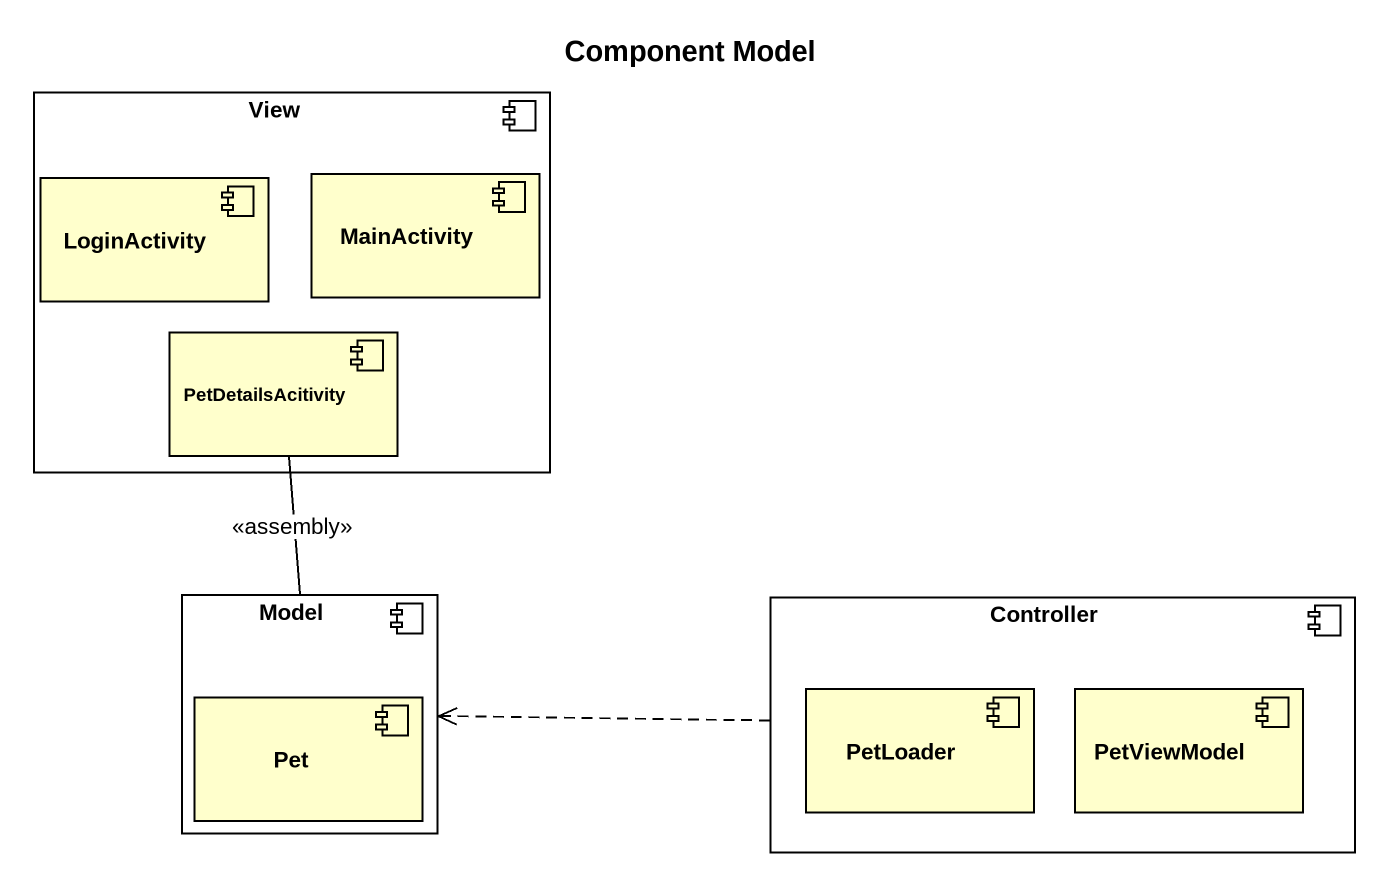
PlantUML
@startuml
title Component Model
component View {
  component LoginActivity
  component MainActivity
  component PetDetailsAcitivity
}
component Model {
  component Pet
}
component Controller {
  component PetLoader
  component PetViewModel
}
PetDetailsAcitivity -- Model : <<assembly>>
Controller .left.> Model
@enduml
